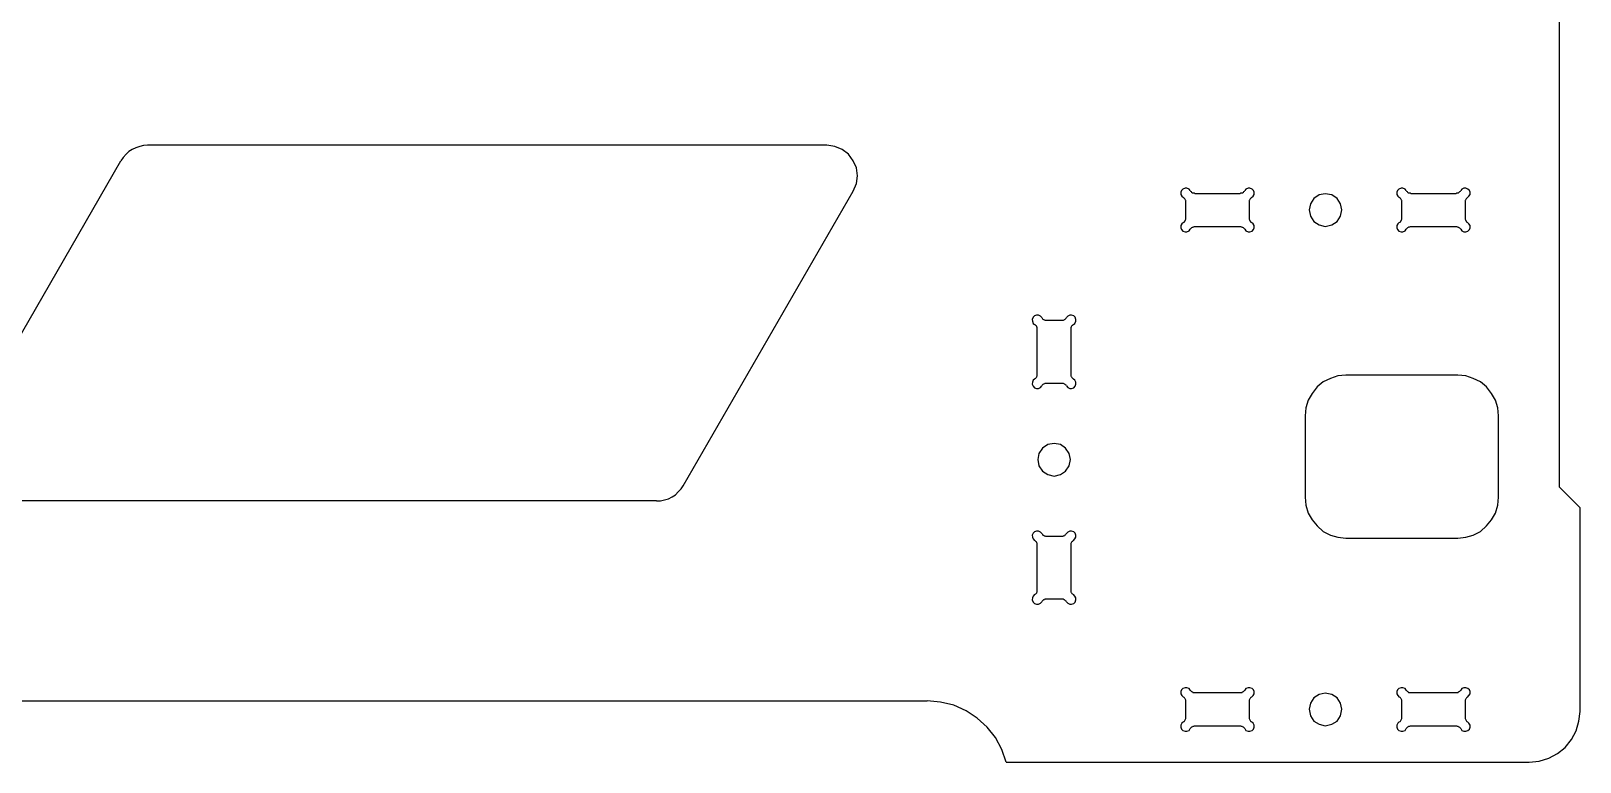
# Model space of a CAD drawing. Header units: inches. Extents: x 0 to 1189, y 0 to 841.
# Drawn here: x 427.7 to 579.8, y 195.4 to 267.2 of the extents above; entities that cross this region are included whole.
import ezdxf

# ---------------------------------------------------------------- set-up
doc = ezdxf.new("R2010")
doc.units = ezdxf.units.IN
doc.header["$MEASUREMENT"] = 0
doc.layers.add('Capa 1', color=7, linetype='Continuous')

msp = doc.modelspace()

# ---------------------------------------------------------------- linework, layer by layer
at = {"layer": 'Capa 1', "color": 7, "lineweight": 25, "true_color": 0xffffff}
for points in [[(577.81, 222.36), (577.81, 335.84)], [(439.17, 255.94), (438.78, 255.91), (438.4, 255.83), (438.01, 255.69), (437.66, 255.52), (437.34, 255.31), (437.06, 255.06), (436.77, 254.74), (436.56, 254.42)], [(505.88, 255.94), (439.17, 255.94)], [(508.46, 251.42), (508.78, 252.17), (508.88, 252.94), (508.78, 253.72), (508.46, 254.42), (508, 255.06), (507.37, 255.52), (506.66, 255.83), (505.88, 255.94)], [(419.88, 225.5), (436.56, 254.42)], [(491.77, 222.5), (508.46, 251.42)], [(541.55, 251.5), (541.44, 251.64), (541.23, 251.71), (541.06, 251.71), (540.84, 251.64), (540.7, 251.5), (540.63, 251.32), (540.63, 251.11), (540.74, 250.93), (540.88, 250.79)], [(541.55, 251.5), (541.58, 251.42), (541.65, 251.39), (541.69, 251.32), (541.76, 251.28), (541.8, 251.28), (541.87, 251.25), (541.94, 251.25), (542.01, 251.21)], [(542.01, 251.21), (546.45, 251.21)], [(546.45, 251.21), (546.52, 251.25), (546.59, 251.25), (546.66, 251.28), (546.7, 251.28), (546.77, 251.32), (546.81, 251.39), (546.88, 251.42), (546.91, 251.5)], [(547.58, 250.79), (547.72, 250.93), (547.83, 251.11), (547.83, 251.32), (547.76, 251.5), (547.62, 251.64), (547.41, 251.71), (547.23, 251.71), (547.02, 251.64), (546.91, 251.5)], [(556.44, 249.59), (556.3, 250.19), (555.98, 250.72), (555.45, 251.07), (554.81, 251.18), (554.21, 251.07), (553.68, 250.72), (553.37, 250.19), (553.23, 249.59), (553.37, 248.96), (553.68, 248.46), (554.21, 248.11), (554.81, 247.97), (555.45, 248.11), (555.98, 248.46), (556.3, 248.96), (556.44, 249.59)], [(562.75, 251.5), (562.65, 251.64), (562.43, 251.71), (562.26, 251.71), (562.05, 251.64), (561.9, 251.5), (561.83, 251.32), (561.83, 251.11), (561.94, 250.93), (562.08, 250.79)], [(562.75, 251.5), (562.79, 251.42), (562.86, 251.39), (562.89, 251.32), (562.96, 251.28), (563, 251.28), (563.07, 251.25), (563.14, 251.25), (563.21, 251.21)], [(563.21, 251.21), (567.65, 251.21)], [(567.65, 251.21), (567.73, 251.25), (567.8, 251.25), (567.87, 251.28), (567.9, 251.28), (567.97, 251.32), (568.01, 251.39), (568.08, 251.42), (568.11, 251.5)], [(568.78, 250.79), (568.92, 250.93), (569.03, 251.11), (569.03, 251.32), (568.96, 251.5), (568.82, 251.64), (568.61, 251.71), (568.43, 251.71), (568.22, 251.64), (568.11, 251.5)], [(541.13, 250.37), (541.13, 250.44), (541.13, 250.51), (541.09, 250.54), (541.06, 250.61), (541.02, 250.68), (540.98, 250.72), (540.95, 250.75), (540.88, 250.79)], [(541.13, 248.78), (541.13, 250.37)], [(547.58, 250.79), (547.51, 250.75), (547.48, 250.72), (547.44, 250.68), (547.41, 250.61), (547.37, 250.54), (547.33, 250.51), (547.33, 250.44), (547.33, 250.37)], [(547.33, 250.37), (547.33, 248.78)], [(562.33, 250.37), (562.33, 250.44), (562.33, 250.51), (562.29, 250.54), (562.26, 250.61), (562.22, 250.68), (562.19, 250.72), (562.15, 250.75), (562.08, 250.79)], [(562.33, 248.78), (562.33, 250.37)], [(568.78, 250.79), (568.71, 250.75), (568.68, 250.72), (568.64, 250.68), (568.61, 250.61), (568.57, 250.54), (568.54, 250.51), (568.54, 250.44), (568.54, 250.37)], [(568.54, 250.37), (568.54, 248.78)], [(540.88, 248.36), (540.74, 248.21), (540.63, 248.04), (540.63, 247.83), (540.7, 247.65), (540.84, 247.51), (541.06, 247.44), (541.23, 247.44), (541.44, 247.54), (541.55, 247.69)], [(540.88, 248.36), (540.95, 248.39), (540.98, 248.43), (541.02, 248.5), (541.06, 248.53), (541.09, 248.6), (541.13, 248.67), (541.13, 248.74), (541.13, 248.78)], [(542.01, 247.93), (541.94, 247.93), (541.87, 247.9), (541.8, 247.9), (541.76, 247.86), (541.69, 247.83), (541.65, 247.79), (541.58, 247.72), (541.55, 247.69)], [(546.45, 247.93), (542.01, 247.93)], [(546.91, 247.69), (546.88, 247.72), (546.81, 247.79), (546.77, 247.83), (546.7, 247.86), (546.66, 247.9), (546.59, 247.9), (546.52, 247.93), (546.45, 247.93)], [(546.91, 247.69), (547.02, 247.54), (547.23, 247.44), (547.41, 247.44), (547.62, 247.51), (547.76, 247.65), (547.83, 247.83), (547.83, 248.04), (547.72, 248.21), (547.58, 248.36)], [(547.33, 248.78), (547.33, 248.74), (547.33, 248.67), (547.37, 248.6), (547.41, 248.53), (547.44, 248.5), (547.48, 248.43), (547.51, 248.39), (547.58, 248.36)], [(562.08, 248.36), (561.94, 248.21), (561.83, 248.04), (561.83, 247.83), (561.9, 247.65), (562.05, 247.51), (562.26, 247.44), (562.43, 247.44), (562.65, 247.54), (562.75, 247.69)], [(562.08, 248.36), (562.15, 248.39), (562.19, 248.43), (562.22, 248.5), (562.26, 248.53), (562.29, 248.6), (562.33, 248.67), (562.33, 248.74), (562.33, 248.78)], [(563.21, 247.93), (563.14, 247.93), (563.07, 247.9), (563, 247.9), (562.96, 247.86), (562.89, 247.83), (562.86, 247.79), (562.79, 247.72), (562.75, 247.69)], [(567.65, 247.93), (563.21, 247.93)], [(568.11, 247.69), (568.08, 247.72), (568.01, 247.79), (567.97, 247.83), (567.9, 247.86), (567.87, 247.9), (567.8, 247.9), (567.73, 247.93), (567.65, 247.93)], [(568.11, 247.69), (568.22, 247.54), (568.43, 247.44), (568.61, 247.44), (568.82, 247.51), (568.96, 247.65), (569.03, 247.83), (569.03, 248.04), (568.92, 248.21), (568.78, 248.36)], [(568.54, 248.78), (568.54, 248.74), (568.54, 248.67), (568.57, 248.6), (568.61, 248.53), (568.64, 248.5), (568.68, 248.43), (568.71, 248.39), (568.78, 248.36)], [(526.98, 239.01), (526.84, 239.15), (526.66, 239.25), (526.45, 239.25), (526.27, 239.18), (526.13, 239.04), (526.03, 238.83), (526.06, 238.65), (526.13, 238.44), (526.27, 238.34)], [(526.98, 239.01), (527.01, 238.97), (527.05, 238.9), (527.09, 238.87), (527.16, 238.83), (527.23, 238.8), (527.26, 238.76), (527.33, 238.76), (527.4, 238.76)], [(528.95, 238.76), (529.03, 238.76), (529.1, 238.76), (529.17, 238.8), (529.2, 238.83), (529.27, 238.87), (529.31, 238.9), (529.38, 238.97), (529.41, 239.01)], [(530.08, 238.34), (530.22, 238.44), (530.33, 238.65), (530.33, 238.83), (530.26, 239.04), (530.12, 239.18), (529.91, 239.25), (529.73, 239.25), (529.52, 239.15), (529.41, 239.01)], [(526.52, 237.88), (526.52, 237.95), (526.52, 238.02), (526.49, 238.09), (526.49, 238.16), (526.42, 238.2), (526.38, 238.23), (526.34, 238.3), (526.27, 238.34)], [(526.52, 233.43), (526.52, 237.88)], [(527.4, 238.76), (528.95, 238.76)], [(530.08, 238.34), (530.01, 238.3), (529.98, 238.23), (529.94, 238.2), (529.91, 238.16), (529.87, 238.09), (529.84, 238.02), (529.84, 237.95), (529.84, 237.88)], [(529.84, 237.88), (529.84, 233.43)], [(526.27, 232.97), (526.13, 232.87), (526.06, 232.66), (526.03, 232.48), (526.13, 232.27), (526.27, 232.13), (526.45, 232.06), (526.66, 232.06), (526.84, 232.16), (526.98, 232.3)], [(526.27, 232.97), (526.34, 233.04), (526.38, 233.08), (526.42, 233.12), (526.49, 233.19), (526.49, 233.22), (526.52, 233.29), (526.52, 233.36), (526.52, 233.43)], [(529.41, 232.3), (529.52, 232.16), (529.73, 232.06), (529.91, 232.06), (530.12, 232.13), (530.26, 232.27), (530.33, 232.48), (530.33, 232.66), (530.22, 232.87), (530.08, 232.97)], [(529.84, 233.43), (529.84, 233.36), (529.84, 233.29), (529.87, 233.22), (529.91, 233.19), (529.94, 233.12), (529.98, 233.08), (530.01, 233.04), (530.08, 232.97)], [(556.82, 233.36), (556.05, 233.29), (555.31, 233.04), (554.6, 232.69), (554, 232.2), (553.51, 231.56), (553.12, 230.89), (552.91, 230.15), (552.84, 229.38)], [(567.83, 233.36), (556.82, 233.36)], [(571.82, 229.38), (571.75, 230.15), (571.54, 230.89), (571.15, 231.56), (570.65, 232.2), (570.05, 232.69), (569.35, 233.04), (568.61, 233.29), (567.83, 233.36)], [(527.4, 232.55), (527.33, 232.55), (527.26, 232.55), (527.23, 232.52), (527.16, 232.48), (527.09, 232.45), (527.05, 232.41), (527.01, 232.37), (526.98, 232.3)], [(528.95, 232.55), (527.4, 232.55)], [(529.41, 232.3), (529.38, 232.37), (529.31, 232.41), (529.27, 232.45), (529.2, 232.48), (529.17, 232.52), (529.1, 232.55), (529.03, 232.55), (528.95, 232.55)], [(552.84, 229.38), (552.84, 221.37)], [(571.82, 221.37), (571.82, 229.38)], [(529.8, 225.07), (529.66, 225.67), (529.31, 226.2), (528.81, 226.55), (528.18, 226.66), (527.58, 226.55), (527.05, 226.2), (526.7, 225.67), (526.59, 225.07), (526.7, 224.44), (527.05, 223.94), (527.58, 223.59), (528.18, 223.45), (528.81, 223.59), (529.31, 223.94), (529.66, 224.44), (529.8, 225.07)], [(489.16, 221.02), (489.55, 221.02), (489.94, 221.12), (490.33, 221.23), (490.68, 221.4), (491, 221.62), (491.28, 221.9), (491.56, 222.18), (491.77, 222.5)], [(579.83, 220.34), (577.81, 222.36)], [(489.16, 221.02), (422.45, 221.02)], [(552.84, 221.37), (552.91, 220.59), (553.12, 219.82), (553.51, 219.15), (554, 218.55), (554.6, 218.02), (555.31, 217.66), (556.05, 217.45), (556.82, 217.35)], [(567.83, 217.35), (568.61, 217.45), (569.35, 217.66), (570.05, 218.02), (570.65, 218.55), (571.15, 219.15), (571.54, 219.82), (571.75, 220.59), (571.82, 221.37)], [(579.83, 200.34), (579.83, 220.34)], [(526.98, 217.81), (526.84, 217.95), (526.66, 218.05), (526.45, 218.05), (526.27, 217.98), (526.13, 217.84), (526.03, 217.63), (526.06, 217.45), (526.13, 217.28), (526.27, 217.13)], [(526.98, 217.81), (527.01, 217.77), (527.05, 217.7), (527.09, 217.66), (527.16, 217.63), (527.23, 217.59), (527.26, 217.59), (527.33, 217.56), (527.4, 217.56)], [(527.4, 217.56), (528.95, 217.56)], [(528.95, 217.56), (529.03, 217.56), (529.1, 217.59), (529.17, 217.59), (529.2, 217.63), (529.27, 217.66), (529.31, 217.7), (529.38, 217.77), (529.41, 217.81)], [(530.08, 217.13), (530.22, 217.28), (530.33, 217.45), (530.33, 217.63), (530.26, 217.84), (530.12, 217.98), (529.91, 218.05), (529.73, 218.05), (529.52, 217.95), (529.41, 217.81)], [(526.52, 216.68), (526.52, 216.75), (526.52, 216.82), (526.49, 216.89), (526.49, 216.96), (526.42, 216.99), (526.38, 217.03), (526.34, 217.1), (526.27, 217.13)], [(526.52, 212.23), (526.52, 216.68)], [(530.08, 217.13), (530.01, 217.1), (529.98, 217.03), (529.94, 216.99), (529.91, 216.96), (529.87, 216.89), (529.84, 216.82), (529.84, 216.75), (529.84, 216.68)], [(529.84, 216.68), (529.84, 212.23)], [(556.82, 217.35), (567.83, 217.35)], [(526.27, 211.81), (526.13, 211.67), (526.06, 211.49), (526.03, 211.28), (526.13, 211.07), (526.27, 210.93), (526.45, 210.86), (526.66, 210.86), (526.84, 210.96), (526.98, 211.1)], [(526.27, 211.81), (526.34, 211.84), (526.38, 211.88), (526.42, 211.91), (526.49, 211.98), (526.49, 212.02), (526.52, 212.09), (526.52, 212.16), (526.52, 212.23)], [(529.41, 211.1), (529.52, 210.96), (529.73, 210.86), (529.91, 210.86), (530.12, 210.93), (530.26, 211.07), (530.33, 211.28), (530.33, 211.49), (530.22, 211.67), (530.08, 211.81)], [(529.84, 212.23), (529.84, 212.16), (529.84, 212.09), (529.87, 212.02), (529.91, 211.98), (529.94, 211.91), (529.98, 211.88), (530.01, 211.84), (530.08, 211.81)], [(527.4, 211.35), (527.33, 211.35), (527.26, 211.35), (527.23, 211.31), (527.16, 211.28), (527.09, 211.24), (527.05, 211.21), (527.01, 211.17), (526.98, 211.1)], [(528.95, 211.35), (527.4, 211.35)], [(529.41, 211.1), (529.38, 211.17), (529.31, 211.21), (529.27, 211.24), (529.2, 211.28), (529.17, 211.31), (529.1, 211.35), (529.03, 211.35), (528.95, 211.35)], [(541.55, 202.42), (541.44, 202.6), (541.23, 202.67), (541.06, 202.67), (540.84, 202.6), (540.7, 202.46), (540.63, 202.28), (540.63, 202.07), (540.74, 201.89), (540.88, 201.75)], [(541.55, 202.42), (541.58, 202.39), (541.65, 202.32), (541.69, 202.28), (541.76, 202.25), (541.8, 202.21), (541.87, 202.21), (541.94, 202.18), (542.01, 202.18)], [(546.45, 202.18), (546.52, 202.18), (546.59, 202.21), (546.66, 202.21), (546.7, 202.25), (546.77, 202.28), (546.81, 202.32), (546.88, 202.39), (546.91, 202.42)], [(547.58, 201.75), (547.72, 201.89), (547.83, 202.07), (547.83, 202.28), (547.76, 202.46), (547.62, 202.6), (547.41, 202.67), (547.23, 202.67), (547.02, 202.6), (546.91, 202.42)], [(562.75, 202.42), (562.65, 202.6), (562.43, 202.67), (562.26, 202.67), (562.05, 202.6), (561.9, 202.46), (561.83, 202.28), (561.83, 202.07), (561.94, 201.89), (562.08, 201.75)], [(562.75, 202.42), (562.79, 202.39), (562.86, 202.32), (562.89, 202.28), (562.96, 202.25), (563, 202.21), (563.07, 202.21), (563.14, 202.18), (563.21, 202.18)], [(567.65, 202.18), (567.73, 202.18), (567.8, 202.21), (567.87, 202.21), (567.9, 202.25), (567.97, 202.28), (568.01, 202.32), (568.08, 202.39), (568.11, 202.42)], [(568.78, 201.75), (568.92, 201.89), (569.03, 202.07), (569.03, 202.28), (568.96, 202.46), (568.82, 202.6), (568.61, 202.67), (568.43, 202.67), (568.22, 202.6), (568.11, 202.42)], [(232.59, 201.37), (515.73, 201.37)], [(523.49, 195.37), (523.06, 196.6), (522.43, 197.77), (521.62, 198.79), (520.63, 199.67), (519.54, 200.41), (518.34, 200.94), (517.03, 201.26), (515.73, 201.37)], [(541.13, 201.33), (541.13, 201.4), (541.13, 201.44), (541.09, 201.51), (541.06, 201.58), (541.02, 201.61), (540.98, 201.68), (540.95, 201.72), (540.88, 201.75)], [(541.13, 199.74), (541.13, 201.33)], [(542.01, 202.18), (546.45, 202.18)], [(547.58, 201.75), (547.51, 201.72), (547.48, 201.68), (547.44, 201.61), (547.41, 201.58), (547.37, 201.51), (547.33, 201.44), (547.33, 201.4), (547.33, 201.33)], [(547.33, 201.33), (547.33, 199.74)], [(556.44, 200.55), (556.3, 201.15), (555.98, 201.68), (555.45, 202), (554.81, 202.14), (554.21, 202), (553.68, 201.68), (553.37, 201.15), (553.23, 200.55), (553.37, 199.92), (553.68, 199.39), (554.21, 199.07), (554.81, 198.93), (555.45, 199.07), (555.98, 199.39), (556.3, 199.92), (556.44, 200.55)], [(562.33, 201.33), (562.33, 201.4), (562.33, 201.44), (562.29, 201.51), (562.26, 201.58), (562.22, 201.61), (562.19, 201.68), (562.15, 201.72), (562.08, 201.75)], [(562.33, 199.74), (562.33, 201.33)], [(563.21, 202.18), (567.65, 202.18)], [(568.78, 201.75), (568.71, 201.72), (568.68, 201.68), (568.64, 201.61), (568.61, 201.58), (568.57, 201.51), (568.54, 201.44), (568.54, 201.4), (568.54, 201.33)], [(568.54, 201.33), (568.54, 199.74)], [(540.88, 199.32), (540.74, 199.18), (540.63, 199), (540.63, 198.79), (540.7, 198.61), (540.84, 198.47), (541.06, 198.4), (541.23, 198.4), (541.44, 198.47), (541.55, 198.65)], [(540.88, 199.32), (540.95, 199.35), (540.98, 199.39), (541.02, 199.46), (541.06, 199.5), (541.09, 199.57), (541.13, 199.64), (541.13, 199.67), (541.13, 199.74)], [(546.91, 198.65), (547.02, 198.47), (547.23, 198.4), (547.41, 198.4), (547.62, 198.47), (547.76, 198.61), (547.83, 198.79), (547.83, 199), (547.72, 199.18), (547.58, 199.32)], [(547.33, 199.74), (547.33, 199.67), (547.33, 199.64), (547.37, 199.57), (547.41, 199.5), (547.44, 199.46), (547.48, 199.39), (547.51, 199.35), (547.58, 199.32)], [(562.08, 199.32), (561.94, 199.18), (561.83, 199), (561.83, 198.79), (561.9, 198.61), (562.05, 198.47), (562.26, 198.4), (562.43, 198.4), (562.65, 198.47), (562.75, 198.65)], [(562.08, 199.32), (562.15, 199.35), (562.19, 199.39), (562.22, 199.46), (562.26, 199.5), (562.29, 199.57), (562.33, 199.64), (562.33, 199.67), (562.33, 199.74)], [(568.11, 198.65), (568.22, 198.47), (568.43, 198.4), (568.61, 198.4), (568.82, 198.47), (568.96, 198.61), (569.03, 198.79), (569.03, 199), (568.92, 199.18), (568.78, 199.32)], [(568.54, 199.74), (568.54, 199.67), (568.54, 199.64), (568.57, 199.57), (568.61, 199.5), (568.64, 199.46), (568.68, 199.39), (568.71, 199.35), (568.78, 199.32)], [(574.82, 195.37), (575.8, 195.44), (576.76, 195.76), (577.6, 196.22), (578.38, 196.81), (578.98, 197.59), (579.44, 198.44), (579.72, 199.39), (579.83, 200.34)], [(542.01, 198.9), (541.94, 198.9), (541.87, 198.86), (541.8, 198.86), (541.76, 198.83), (541.69, 198.79), (541.65, 198.76), (541.58, 198.68), (541.55, 198.65)], [(546.45, 198.9), (542.01, 198.9)], [(546.91, 198.65), (546.88, 198.68), (546.81, 198.76), (546.77, 198.79), (546.7, 198.83), (546.66, 198.86), (546.59, 198.86), (546.52, 198.9), (546.45, 198.9)], [(563.21, 198.9), (563.14, 198.9), (563.07, 198.86), (563, 198.86), (562.96, 198.83), (562.89, 198.79), (562.86, 198.76), (562.79, 198.68), (562.75, 198.65)], [(567.65, 198.9), (563.21, 198.9)], [(568.11, 198.65), (568.08, 198.68), (568.01, 198.76), (567.97, 198.79), (567.9, 198.83), (567.87, 198.86), (567.8, 198.86), (567.73, 198.9), (567.65, 198.9)], [(523.49, 195.37), (574.82, 195.37)]]:
    msp.add_lwpolyline(points, dxfattribs=at)

doc.saveas('drawing.dxf')
